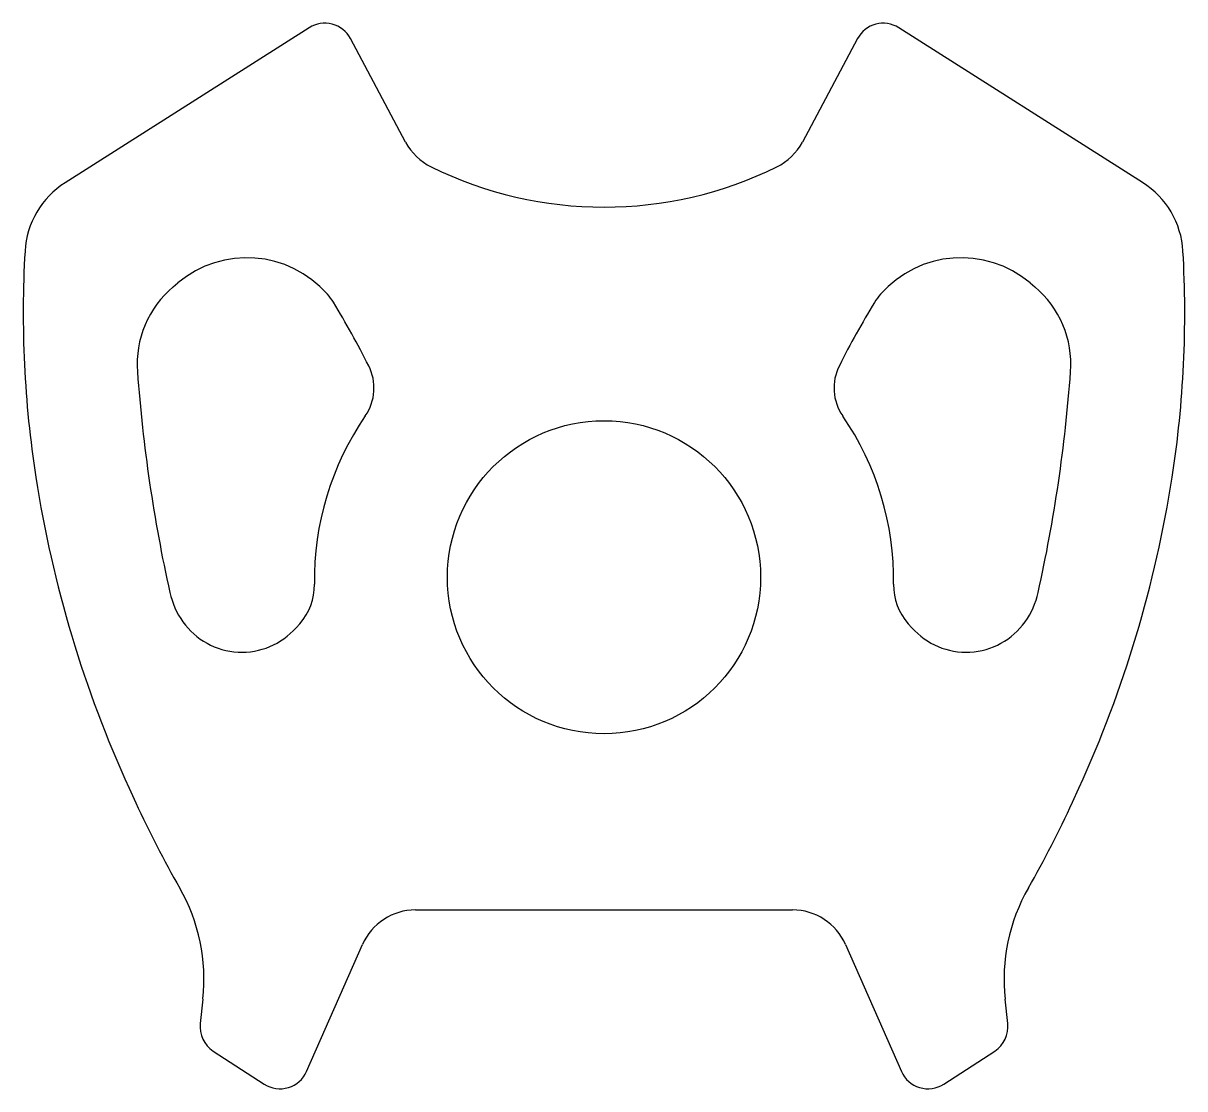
# Model space of a CAD drawing. Extents: x 2286.8 to 2326.8, y 1471.5 to 1508.2.
import ezdxf

# ---------------------------------------------------------------- set-up
doc = ezdxf.new("R2010")
doc.units = 0
doc.layers.get('0').update_dxf_attribs({"linetype": 'CONTINUOUS'})

msp = doc.modelspace()

# ---------------------------------------------------------------- linework, layer by layer
for p, q in [((2296.634, 1508.077), (2288.219, 1502.734)), ((2325.378, 1502.737), (2316.965, 1508.078)), ((2299.958, 1504.133), (2298.054, 1507.707)), ((2315.545, 1507.702), (2313.643, 1504.133)), ((2291.946, 1499.146), (2292.1, 1499.276)), ((2321.5, 1499.277), (2321.655, 1499.146)), ((2296.308, 1487.522), (2296.181, 1487.379)), ((2296.308, 1487.522), (2296.308, 1487.522)), ((2317.42, 1487.379), (2317.294, 1487.522)), ((2317.42, 1487.379), (2317.42, 1487.379)), ((2290.422, 1481.849), (2290.652, 1481.347)), ((2322.957, 1481.362), (2323.179, 1481.848)), ((2300.299, 1477.649), (2313.303, 1477.649)), ((2296.544, 1472.077), (2298.468, 1476.454)), ((2315.133, 1476.454), (2317.058, 1472.077)), ((2292.967, 1474.576), (2292.873, 1473.731)), ((2320.728, 1473.731), (2320.636, 1474.567)), ((2293.323, 1472.782), (2295.084, 1471.64)), ((2318.517, 1471.64), (2320.278, 1472.782))]:
    msp.add_line(p, q)
msp.add_circle((2306.801, 1489.124), 5.4)
for centre, radius, start, end in [((2297.173, 1507.234), 1, 28.2283, 122.6082), ((2316.429, 1507.234), 1, 57.5893, 152.1081), ((2301.723, 1505.074), 2, 208.0516, 243.8035), ((2311.878, 1505.074), 2, 296.1976, 331.95), ((2306.801, 1515.394), 13.502, 243.8034, 296.1964), ((2289.826, 1500.201), 3, 122.4105, 176.6809), ((2323.775, 1500.201), 3, 3.3191, 57.6981), ((2323.769, 1498.233), 37, 176.6809, 188.8021), ((2289.832, 1498.233), 37, 351.2062, 3.3191), ((2294.481, 1496.444), 3.7, 41.2521, 130.0533), ((2319.12, 1496.444), 3.7, 49.9766, 138.7482), ((2294.198, 1496.467), 3.5, 130.0526, 184.1806), ((2319.403, 1496.467), 3.5, 355.8195, 49.9504), ((2295.759, 1497.564), 2, 31.4342, 41.2536), ((2317.842, 1497.565), 2, 138.7485, 148.6863), ((2271.156, 1482.527), 30.835, 26.7735, 31.4326), ((2342.445, 1482.527), 30.835, 148.575, 153.2182), ((2297.167, 1495.652), 1.7, 325.5099, 26.774), ((2316.434, 1495.652), 1.7, 153.0801, 214.6264), ((2343.367, 1500.061), 52.8, 184.1805, 192.5391), ((2270.234, 1500.061), 52.8, 347.4609, 355.8194), ((2306.811, 1489.026), 10, 145.5098, 180.8266), ((2306.791, 1489.026), 10, 359.1734, 34.4671), ((2327.515, 1498.82), 40.791, 188.8123, 204.5848), ((2286.086, 1498.82), 40.791, 335.4137, 351.1952), ((2294.812, 1488.85), 2, 318.4076, 0.9172), ((2318.789, 1488.85), 2, 179.0828, 221.5891), ((2294.529, 1489.194), 2.767, 192.4537, 215.5685), ((2319.073, 1489.194), 2.767, 324.4314, 347.5462), ((2294.311, 1489.039), 2.5, 215.5685, 318.4077), ((2319.29, 1489.039), 2.5, 221.5891, 324.4315), ((2323.388, 1496.324), 36, 204.5842, 209.8612), ((2290.213, 1496.324), 36, 330.1567, 335.4426), ((2286.704, 1475.263), 6.3, 353.7416, 29.8612), ((2326.897, 1475.263), 6.3, 150.0363, 186.3372), ((2300.299, 1475.649), 2, 90, 156.2672), ((2313.303, 1475.649), 2, 23.7326, 90), ((2293.867, 1473.621), 1, 173.6959, 237.0536), ((2319.734, 1473.621), 1, 302.9462, 6.3051), ((2295.628, 1472.479), 1, 237.0536, 336.2673), ((2317.973, 1472.479), 1, 203.7326, 302.9462)]:
    msp.add_arc(centre, radius, start, end)

doc.saveas('drawing.dxf')
